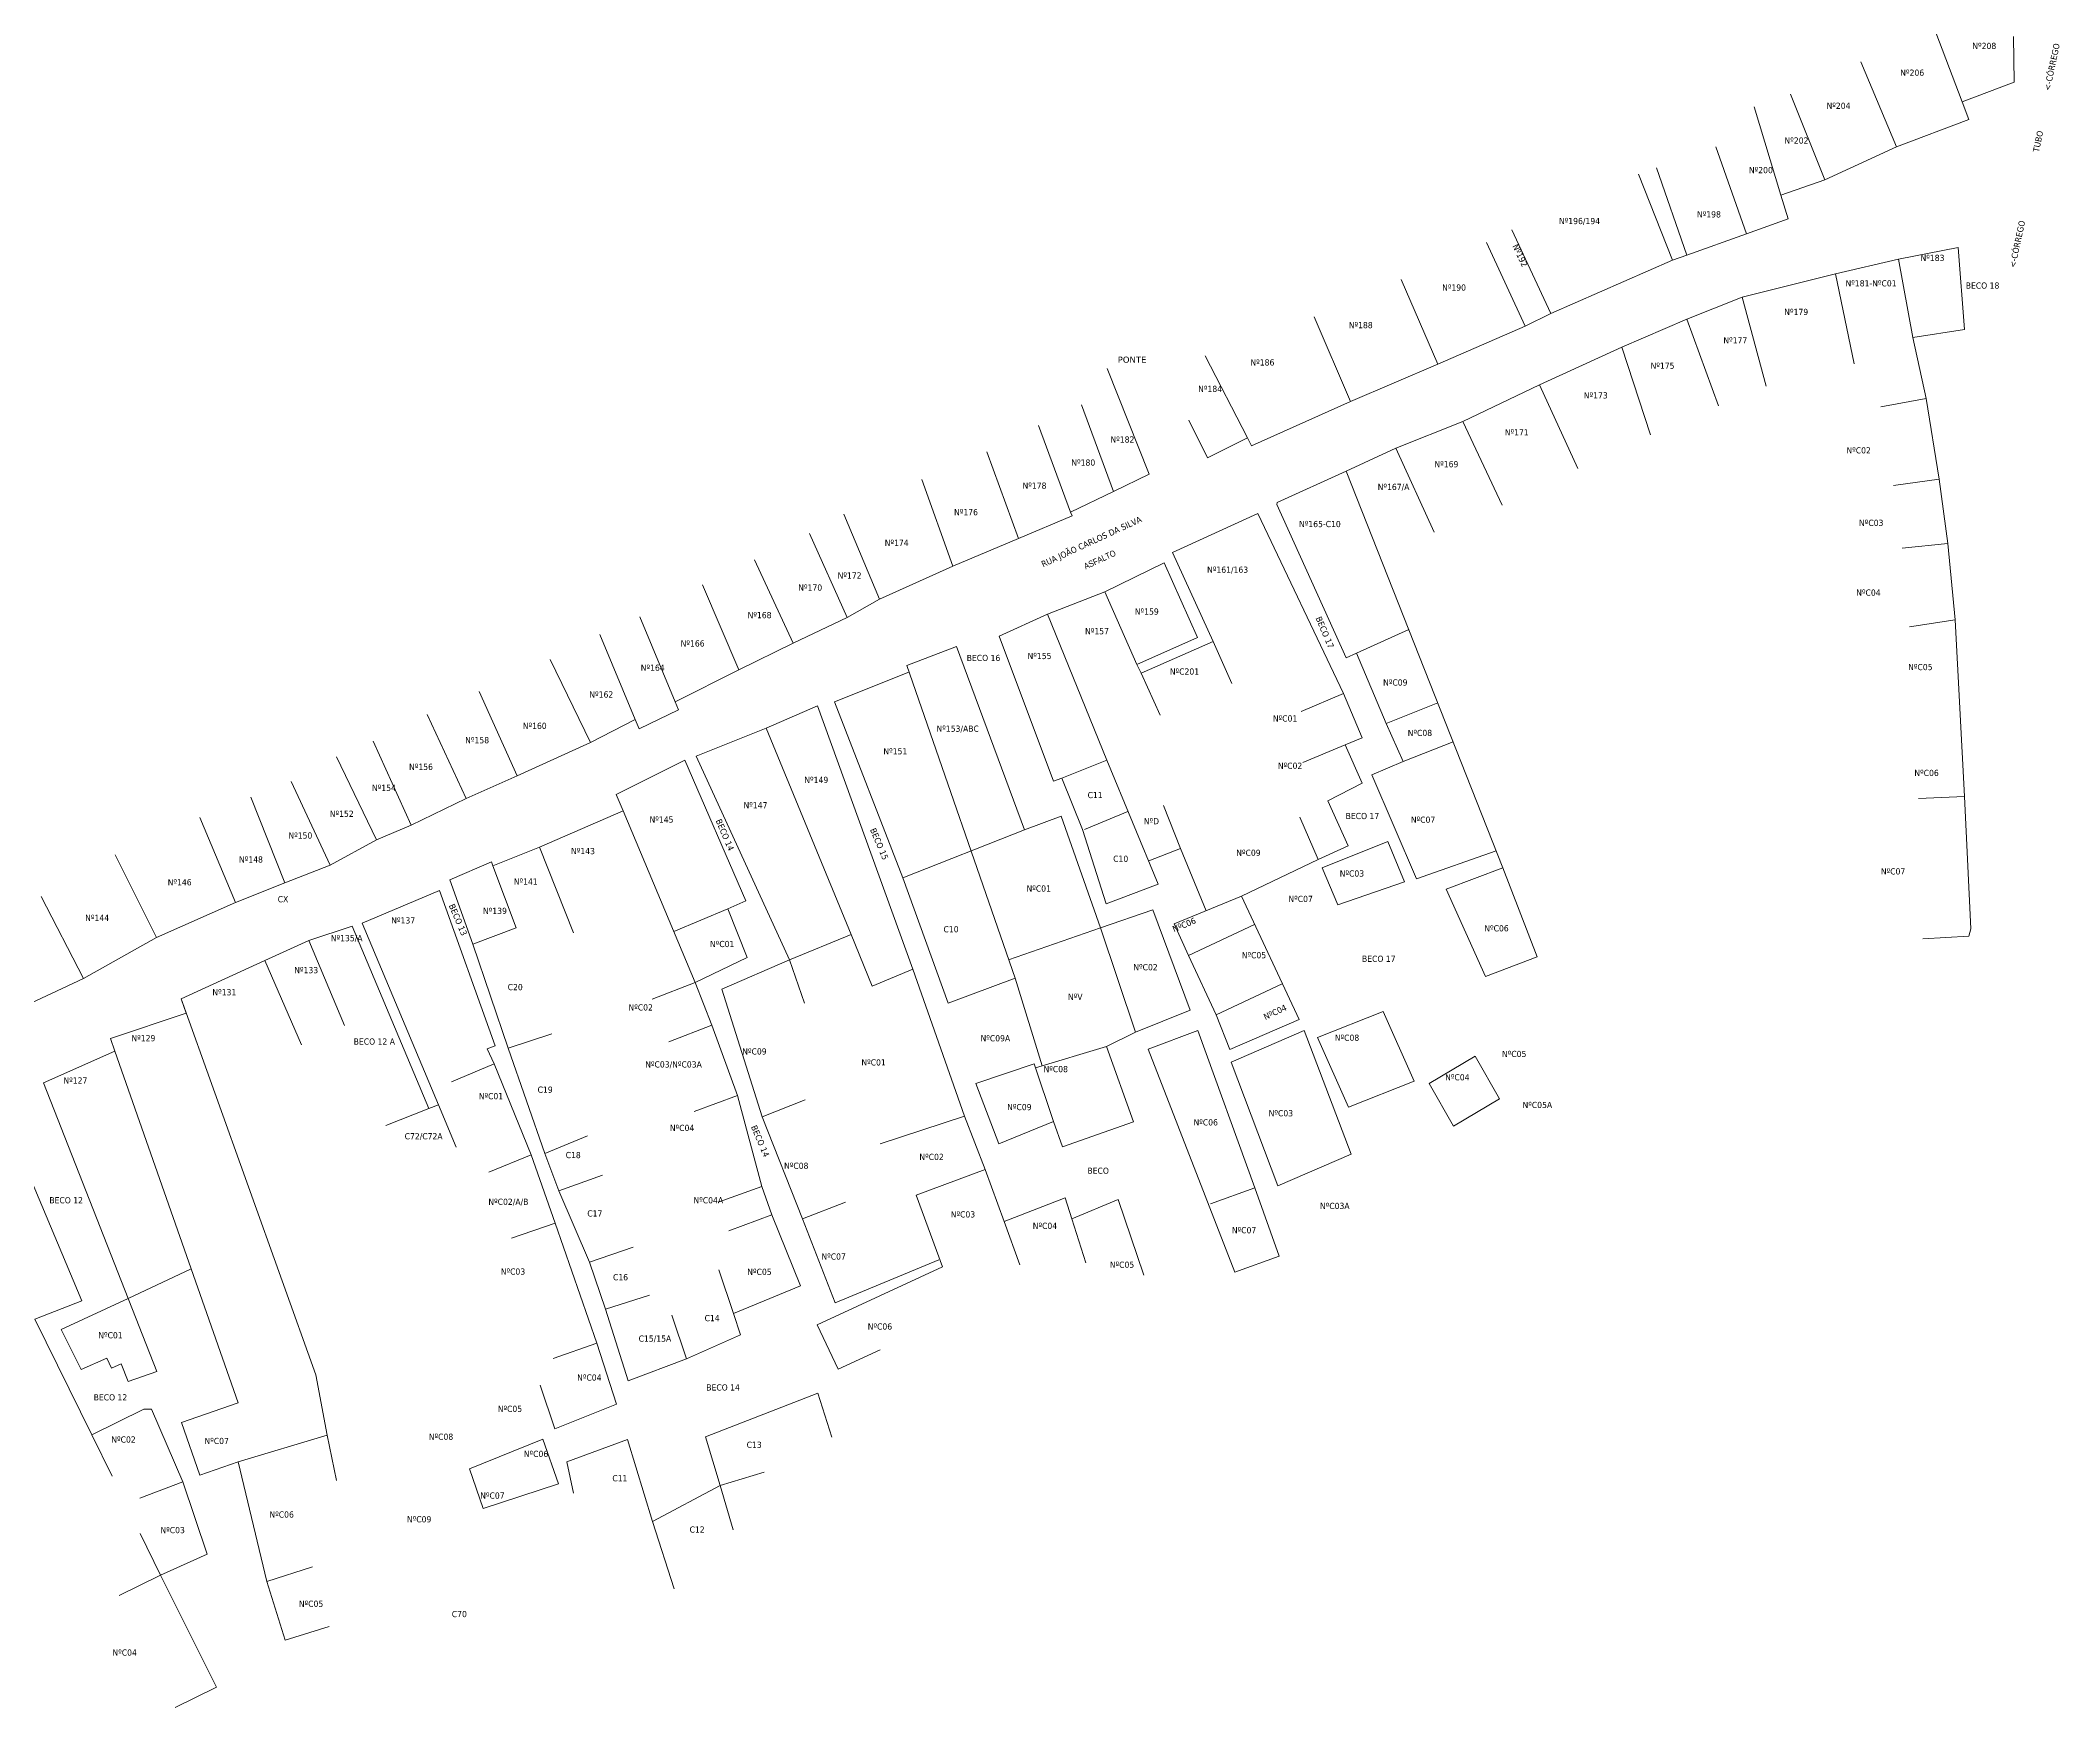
# Model space of a CAD drawing. Header units: metres. Extents: x 359101 to 360669, y 7352318 to 7353133.
# Drawn here: x 359591.8 to 359745, y 7352734.9 to 7352861.4 of the extents above; entities that cross this region are included whole.
import ezdxf
from ezdxf.enums import TextEntityAlignment as Align

# ---------------------------------------------------------------- set-up
doc = ezdxf.new("R2010")
doc.units = ezdxf.units.M
doc.header["$LTSCALE"] = 2.5
doc.layers.add('AVT-LT-CAD-ETIQUETA NUMERO DE CASA', color=252, linetype='Continuous', lineweight=0, true_color=0x858585)
doc.layers.add('AVT-LT-URB-DIVISA TERRENO OU AL PREDIAL', color=251, linetype='Continuous', lineweight=13, true_color=0x5c5c5c)
doc.styles.add('1_0250 R080', font='verdana.ttf', dxfattribs={"width": 0.8, "height": 0.5})
doc.styles.add('1_0250 R140', font='stylu.ttf', dxfattribs={"width": 0.8, "height": 0.875})
doc.styles.add('1_0250 R200', font='verdana.ttf', dxfattribs={"width": 0.4, "height": 0.4})
doc.styles.get("Standard").update_dxf_attribs({"font": 'arial.ttf'})

msp = doc.modelspace()

# ---------------------------------------------------------------- linework, layer by layer
at = {"layer": 'AVT-LT-URB-DIVISA TERRENO OU AL PREDIAL', "flags": 128}
for points in [[(359737.64, 7352856.7), (359735.16, 7352863.24)], [(359741.59, 7352858.19), (359741.53, 7352861.66)], [(359732.66, 7352853.3), (359729.95, 7352859.75)], [(359741.59, 7352858.19), (359737.64, 7352856.7), (359738.14, 7352855.38), (359732.66, 7352853.3), (359727.22, 7352850.79), (359723.89, 7352849.63), (359724.44, 7352847.83), (359721.29, 7352846.69), (359716.75, 7352845.08), (359715.66, 7352844.7), (359706.44, 7352840.65), (359704.49, 7352839.68), (359697.86, 7352836.8), (359691.23, 7352833.97), (359683.73, 7352830.6), (359683.41, 7352831.22), (359680.39, 7352829.71), (359678.96, 7352832.57)], [(359727.22, 7352850.79), (359724.61, 7352857.28)], [(359723.89, 7352849.63), (359721.86, 7352856.33)], [(359721.29, 7352846.69), (359718.96, 7352853.29)], [(359715.66, 7352844.7), (359713.09, 7352851.22)], [(359716.75, 7352845.08), (359714.44, 7352851.69)], [(359706.44, 7352840.65), (359703.48, 7352846.99)], [(359704.49, 7352839.68), (359701.54, 7352846.03)], [(359733.9, 7352838.83), (359737.83, 7352839.43), (359737.34, 7352845.66), (359732.8, 7352844.78)], [(359732.8, 7352844.78), (359728.03, 7352843.67), (359720.95, 7352841.9), (359716.76, 7352840.22), (359711.82, 7352838.09), (359705.58, 7352835.24), (359699.75, 7352832.45), (359694.67, 7352830.43), (359690.9, 7352828.7), (359685.67, 7352826.32), (359685.65, 7352826.15), (359690.9, 7352814.54), (359691.68, 7352814.89), (359693.93, 7352809.56), (359695.23, 7352806.66), (359692.84, 7352805.66), (359696.25, 7352797.76), (359702.29, 7352799.89)], [(359728.03, 7352843.67), (359729.44, 7352836.82)], [(359738.14, 7352793.41), (359738.29, 7352793.97), (359737.81, 7352804.02), (359737.11, 7352817.41), (359736.56, 7352823.19), (359735.9, 7352828.08), (359734.9, 7352834.21), (359733.9, 7352838.83), (359732.8, 7352844.78)], [(359697.86, 7352836.8), (359695.09, 7352843.23)], [(359720.95, 7352841.9), (359722.76, 7352835.14)], [(359691.23, 7352833.97), (359688.48, 7352840.4)], [(359716.76, 7352840.22), (359719.15, 7352833.65)], [(359683.41, 7352831.22), (359680.2, 7352837.44)], [(359711.82, 7352838.09), (359714, 7352831.44)], [(359672.76, 7352836.47), (359675.97, 7352828.47), (359673.25, 7352827.14), (359670, 7352825.59), (359670.11, 7352825.29), (359666.04, 7352823.57), (359661.07, 7352821.48), (359655.5, 7352818.98), (359653.05, 7352817.58), (359648.96, 7352815.63), (359644.83, 7352813.63), (359639.99, 7352811.19), (359640.24, 7352810.58), (359637.26, 7352809.15), (359636.97, 7352809.84), (359633.56, 7352808.1), (359628.01, 7352805.59), (359624.14, 7352803.87), (359619.96, 7352801.84), (359617.34, 7352800.73), (359613.83, 7352798.81), (359610.38, 7352797.46), (359606.64, 7352795.97), (359600.64, 7352793.32), (359595.1, 7352790.21), (359589.86, 7352787.74)], [(359705.58, 7352835.24), (359708.49, 7352828.88)], [(359734.9, 7352834.21), (359731.46, 7352833.56)], [(359673.25, 7352827.14), (359670.82, 7352833.71)], [(359670, 7352825.59), (359667.56, 7352832.16)], [(359699.75, 7352832.45), (359702.73, 7352826.12)], [(359666.04, 7352823.57), (359663.64, 7352830.15)], [(359694.67, 7352830.43), (359697.57, 7352824.06)], [(359661.07, 7352821.48), (359658.7, 7352828.06)], [(359702.8, 7352798.59), (359690.9, 7352828.7)], [(359735.9, 7352828.08), (359732.43, 7352827.61)], [(359655.5, 7352818.98), (359652.79, 7352825.43)], [(359672.69, 7352795.87), (359670.9, 7352801.51), (359669.32, 7352805.41), (359668.69, 7352805.17), (359664.58, 7352816.18), (359668.24, 7352817.83), (359672.59, 7352819.54), (359677.09, 7352821.74), (359679.62, 7352816.07), (359675.03, 7352814.03), (359675.34, 7352813.36), (359680.81, 7352815.78), (359677.73, 7352822.53), (359684.19, 7352825.49), (359690.71, 7352811.82), (359692.11, 7352808.47), (359690.84, 7352807.94), (359692.13, 7352805.01), (359689.51, 7352803.69), (359691.06, 7352800.26), (359688.79, 7352799.22), (359682.96, 7352796.44)], [(359653.05, 7352817.58), (359650.19, 7352823.96)], [(359648.96, 7352815.63), (359646.01, 7352821.97)], [(359736.56, 7352823.19), (359733.08, 7352822.86)], [(359644.83, 7352813.63), (359642.06, 7352820.06)], [(359675.03, 7352814.03), (359672.59, 7352819.54)], [(359639.99, 7352811.19), (359637.31, 7352817.65)], [(359672.75, 7352806.76), (359668.24, 7352817.83)], [(359737.11, 7352817.41), (359733.65, 7352816.89)], [(359636.97, 7352809.84), (359634.29, 7352816.31)], [(359680.81, 7352815.78), (359682.23, 7352812.58)], [(359691.68, 7352814.89), (359695.65, 7352816.68)], [(359633.56, 7352808.1), (359630.52, 7352814.41)], [(359661.33, 7352815.39), (359657.56, 7352813.94)], [(359661.33, 7352815.39), (359666.49, 7352801.47), (359669.29, 7352802.52), (359672.26, 7352794.05), (359676.24, 7352795.41), (359679.08, 7352787.79), (359674.91, 7352786.13)], [(359652.09, 7352811.2), (359657.73, 7352813.45)], [(359657.56, 7352813.94), (359665.78, 7352790.23)], [(359675.34, 7352813.36), (359676.78, 7352810.17)], [(359628.01, 7352805.59), (359625.13, 7352811.97)], [(359665.78, 7352790.23), (359660.72, 7352788.32), (359657.27, 7352797.83), (359652.09, 7352811.2)], [(359690.71, 7352811.82), (359687.48, 7352810.47)], [(359624.14, 7352803.87), (359621.19, 7352810.22)], [(359654.95, 7352789.63), (359658.03, 7352790.9), (359650.8, 7352810.88), (359646.9, 7352809.19), (359641.6, 7352807.07)], [(359693.93, 7352809.56), (359697.85, 7352811.11)], [(359619.96, 7352801.84), (359617.07, 7352808.21)], [(359653.34, 7352793.55), (359646.9, 7352809.19)], [(359695.23, 7352806.66), (359699.02, 7352808.16)], [(359617.34, 7352800.73), (359614.29, 7352807.03)], [(359640.72, 7352806.76), (359645.36, 7352796.1), (359643.99, 7352795.5), (359645.47, 7352791.8), (359641.51, 7352789.91), (359642.77, 7352786.66), (359644.73, 7352781.32), (359646.56, 7352774.43), (359647.34, 7352772.27), (359649.51, 7352766.88), (359644.42, 7352764.79), (359644.95, 7352763.17), (359640.85, 7352761.34), (359636.42, 7352759.67), (359634.7, 7352765.12), (359633.49, 7352768.69), (359631.18, 7352774.09), (359630.11, 7352776.93), (359627.32, 7352784.93), (359624.64, 7352792.8), (359622.89, 7352797.68), (359626.06, 7352799.05), (359626.16, 7352798.75), (359629.7, 7352800.17), (359636.06, 7352802.91), (359635.51, 7352804.17), (359640.72, 7352806.76)], [(359660, 7352768.87), (359652.14, 7352765.6), (359649.66, 7352771.98), (359646.6, 7352779.71), (359643.53, 7352789.39), (359648.66, 7352791.62), (359641.6, 7352807.07)], [(359669.32, 7352805.41), (359672.75, 7352806.76)], [(359676.64, 7352797.36), (359672.75, 7352806.76)], [(359690.84, 7352807.94), (359687.62, 7352806.59)], [(359613.83, 7352798.81), (359610.87, 7352805.15)], [(359610.38, 7352797.46), (359607.79, 7352803.96)], [(359737.81, 7352804.02), (359734.32, 7352803.85)], [(359606.64, 7352795.97), (359603.93, 7352802.42)], [(359636.06, 7352802.91), (359641.51, 7352789.91)], [(359671.05, 7352801.51), (359674.35, 7352802.88)], [(359678.34, 7352800.07), (359677.05, 7352803.33)], [(359688.79, 7352799.22), (359687.39, 7352802.43)], [(359657.27, 7352797.83), (359666.49, 7352801.47)], [(359695.33, 7352797.54), (359694.06, 7352800.6), (359689.09, 7352798.59)], [(359600.64, 7352793.32), (359597.51, 7352799.58)], [(359629.7, 7352800.17), (359632.28, 7352793.66)], [(359675.92, 7352799.12), (359678.34, 7352800.07), (359680.27, 7352795.34)], [(359626.16, 7352798.75), (359627.92, 7352794.05)], [(359672.69, 7352795.87), (359676.64, 7352797.36)], [(359689.09, 7352798.59), (359690.28, 7352795.78), (359695.33, 7352797.54)], [(359595.1, 7352790.21), (359591.89, 7352796.43)], [(359622.03, 7352780.63), (359616.25, 7352794.41), (359622.11, 7352796.88), (359626.35, 7352785.1), (359625.74, 7352784.86), (359626.26, 7352783.73), (359629.08, 7352776.83), (359630.88, 7352771.64), (359634.05, 7352762.54), (359635.55, 7352757.91), (359630.87, 7352756.03)], [(359643.99, 7352795.5), (359639.89, 7352793.77)], [(359678.94, 7352791.96), (359683.96, 7352794.31)], [(359598.49, 7352765.94), (359593.41, 7352763.57), (359594.93, 7352760.55), (359596.87, 7352761.4), (359597.23, 7352760.65), (359597.97, 7352760.96), (359598.49, 7352759.64), (359600.66, 7352760.4), (359592.08, 7352782.29), (359597.48, 7352784.68), (359597.15, 7352785.64), (359602.9, 7352787.58), (359602.52, 7352788.65), (359608.85, 7352791.58), (359612.2, 7352793.09), (359615.5, 7352794.17), (359621.3, 7352780.34), (359622.03, 7352780.63)], [(359612.2, 7352793.09), (359614.91, 7352786.64)], [(359624.64, 7352792.8), (359627.92, 7352794.05)], [(359648.66, 7352791.62), (359653.34, 7352793.55)], [(359654.95, 7352789.63), (359653.34, 7352793.55)], [(359672.26, 7352794.05), (359665.29, 7352791.63)], [(359674.91, 7352786.13), (359672.26, 7352794.05)], [(359738.14, 7352793.41), (359734.65, 7352793.2)], [(359608.85, 7352791.58), (359611.65, 7352785.16)], [(359648.66, 7352791.62), (359649.81, 7352788.32)], [(359641.51, 7352789.91), (359638.25, 7352788.64)], [(359658.03, 7352790.9), (359661.95, 7352779.76)], [(359667.83, 7352783.57), (359665.78, 7352790.23)], [(359681.03, 7352787.45), (359686.06, 7352789.81)], [(359612.73, 7352760.14), (359602.52, 7352788.65)], [(359642.77, 7352786.66), (359639.51, 7352785.39)], [(359627.32, 7352784.93), (359630.65, 7352786)], [(359674.91, 7352786.13), (359672.72, 7352785.05)], [(359606.84, 7352758.02), (359597.48, 7352784.68)], [(359626.26, 7352783.73), (359623.03, 7352782.37)], [(359667.24, 7352783.74), (359662.8, 7352782.23), (359664.55, 7352777.67), (359668.7, 7352779.36), (359669.39, 7352777.44), (359674.78, 7352779.33), (359672.72, 7352785.05), (359667.34, 7352783.43)], [(359668.7, 7352779.36), (359667.24, 7352783.74)], [(359588.67, 7352780.7), (359594.99, 7352765.76), (359591.4, 7352764.36)], [(359623.38, 7352777.4), (359622.03, 7352780.63)], [(359644.73, 7352781.32), (359641.44, 7352780.12)], [(359646.6, 7352779.71), (359649.86, 7352781)], [(359621.3, 7352780.34), (359618.04, 7352779.06)], [(359655.56, 7352777.65), (359661.95, 7352779.76), (359663.52, 7352775.71)], [(359630.11, 7352776.93), (359633.34, 7352778.26)], [(359629.08, 7352776.83), (359625.85, 7352775.5)], [(359631.18, 7352774.09), (359634.47, 7352775.29)], [(359646.56, 7352774.43), (359643.27, 7352773.23)], [(359675.56, 7352767.71), (359673.6, 7352773.43), (359670.09, 7352771.97), (359669.58, 7352773.57), (359664.95, 7352771.77), (359663.52, 7352775.71), (359658.27, 7352773.76), (359660.28, 7352768.32)], [(359649.66, 7352771.98), (359652.93, 7352773.24)], [(359683.98, 7352774.33), (359680.61, 7352773.12)], [(359630.88, 7352771.64), (359627.58, 7352770.5)], [(359647.34, 7352772.27), (359644.06, 7352771.07)], [(359664.95, 7352771.77), (359666.15, 7352768.48)], [(359670.09, 7352771.97), (359671.15, 7352768.63)], [(359633.49, 7352768.69), (359636.8, 7352769.82)], [(359660.28, 7352768.32), (359650.76, 7352763.93), (359652.36, 7352760.57), (359655.54, 7352762.04)], [(359598.49, 7352765.94), (359603.28, 7352768.17)], [(359644.42, 7352764.79), (359643.32, 7352768.11)], [(359634.7, 7352765.12), (359638.04, 7352766.17)], [(359605.19, 7352736.45), (359600.95, 7352744.95), (359604.49, 7352746.54), (359602.63, 7352752.03), (359600.26, 7352757.52), (359599.69, 7352757.52), (359595.74, 7352755.59), (359591.4, 7352764.36)], [(359640.85, 7352761.34), (359639.75, 7352764.66)], [(359634.05, 7352762.54), (359630.75, 7352761.38)], [(359613.58, 7352755.56), (359612.73, 7352760.14)], [(359630.87, 7352756.03), (359629.75, 7352759.35)], [(359606.84, 7352753.53), (359603.94, 7352752.52), (359602.55, 7352756.52), (359606.84, 7352758.02)], [(359638.28, 7352749.02), (359643.4, 7352751.75), (359642.3, 7352755.43), (359650.82, 7352758.75), (359651.89, 7352755.42)], [(359597.28, 7352752.45), (359595.74, 7352755.59)], [(359606.84, 7352753.53), (359613.58, 7352755.56)], [(359613.58, 7352755.56), (359614.29, 7352752.13)], [(359624.4, 7352753), (359629.95, 7352755.25), (359631.15, 7352751.87)], [(359632.27, 7352751.16), (359631.77, 7352753.54), (359636.37, 7352755.24), (359638.28, 7352749.02), (359639.92, 7352743.91)], [(359613.74, 7352741.04), (359610.4, 7352740), (359609.02, 7352744.45), (359606.84, 7352753.53)], [(359624.4, 7352753), (359625.44, 7352750), (359631.15, 7352751.87)], [(359602.63, 7352752.03), (359599.37, 7352750.77)], [(359643.4, 7352751.75), (359646.75, 7352752.75)], [(359643.4, 7352751.75), (359644.4, 7352748.39)], [(359600.95, 7352744.95), (359599.41, 7352748.09)], [(359609.02, 7352744.45), (359612.47, 7352745.56)], [(359600.95, 7352744.95), (359597.82, 7352743.39)], [(359605.19, 7352736.45), (359602.06, 7352734.89)]]:
    msp.add_lwpolyline(points, dxfattribs=at)
for points in [[(359702.8, 7352798.59), (359698.48, 7352796.97), (359701.47, 7352790.36), (359705.4, 7352791.84)], [(359682.09, 7352784.82), (359681.03, 7352787.45), (359678.94, 7352791.96), (359677.86, 7352794.36), (359682.96, 7352796.44), (359687.34, 7352787.09)], [(359693.72, 7352787.71), (359688.72, 7352785.72), (359691.07, 7352780.43), (359696.07, 7352782.42)], [(359675.87, 7352784.85), (359675.87, 7352784.85), (359675.87, 7352784.85), (359679.65, 7352786.25), (359683.98, 7352774.33), (359685.81, 7352769.13), (359682.47, 7352767.93)], [(359682.17, 7352783.85), (359687.73, 7352786.25), (359691.29, 7352776.87), (359685.73, 7352774.47)], [(359697.19, 7352782.23), (359700.69, 7352784.3), (359702.55, 7352781.07), (359699.05, 7352779.01)]]:
    msp.add_lwpolyline(points, close=True, dxfattribs=at)

# ---------------------------------------------------------------- texts
at = {"layer": 'AVT-LT-CAD-ETIQUETA NUMERO DE CASA', "color": 8, "width": 0.9}
for s, style, p in [('Nº208', '1_0250 R200', (359739.32, 7352860.95)), ('Nº206', '1_0250 R200', (359733.85, 7352858.92)), ('Nº204', '1_0250 R200', (359728.26, 7352856.41)), ('Nº202', '1_0250 R200', (359725.07, 7352853.77)), ('Nº200', '1_0250 R200', (359722.37, 7352851.53, 992.87)), ('Nº198', '1_0250 R200', (359718.43, 7352848.17)), ('Nº196/194', '1_0250 R200', (359708.61, 7352847.64)), ('Nº183', '1_0250 R200', (359735.39, 7352844.87)), ('Nº190', '1_0250 R200', (359699.09, 7352842.62)), ('Nº181-NºC01', '1_0250 R200', (359730.73, 7352842.94)), ('BECO 18', '1_0250 R200', (359739.19, 7352842.77)), ('Nº179', '1_0250 R200', (359725.05, 7352840.77)), ('Nº188', '1_0250 R200', (359692.01, 7352839.77)), ('Nº177', '1_0250 R200', (359720.43, 7352838.62)), ('Nº186', '1_0250 R200', (359684.55, 7352836.94)), ('Nº175', '1_0250 R200', (359714.91, 7352836.69)), ('Nº184', '1_0250 R200', (359680.58, 7352834.93)), ('Nº173', '1_0250 R200', (359709.84, 7352834.44)), ('Nº182', '1_0250 R200', (359673.93, 7352831.09)), ('Nº171', '1_0250 R200', (359703.85, 7352831.64)), ('Nº180', '1_0250 R200', (359670.96, 7352829.34)), ('NºC02', '1_0250 R200', (359729.79, 7352830.27)), ('Nº169', '1_0250 R200', (359698.51, 7352829.22)), ('Nº178', '1_0250 R200', (359667.26, 7352827.59)), ('Nº167/A', '1_0250 R200', (359694.5, 7352827.47)), ('Nº176', '1_0250 R200', (359662.06, 7352825.58)), ('NºC03', '1_0250 R200', (359730.74, 7352824.77)), ('Nº174', '1_0250 R200', (359656.8, 7352823.26)), ('Nº165-C10', '1_0250 R200', (359688.91, 7352824.68)), ('Nº172', '1_0250 R200', (359653.23, 7352820.78)), ('Nº161/163', '1_0250 R200', (359681.91, 7352821.19)), ('Nº170', '1_0250 R200', (359650.24, 7352819.86)), ('NºC04', '1_0250 R200', (359730.53, 7352819.48)), ('Nº168', '1_0250 R200', (359646.4, 7352817.77)), ('Nº159', '1_0250 R200', (359675.78, 7352818.04)), ('Nº166', '1_0250 R200', (359641.32, 7352815.62, -992.87)), ('Nº157', '1_0250 R200', (359672, 7352816.55)), ('BECO 16', '1_0250 R080', (359663.39, 7352814.52)), ('Nº155', '1_0250 R200', (359667.64, 7352814.67)), ('Nº164', '1_0250 R200', (359638.29, 7352813.78)), ('NºC201', '1_0250 R200', (359678.64, 7352813.49)), ('NºC09', '1_0250 R200', (359694.63, 7352812.66)), ('NºC05', '1_0250 R200', (359734.47, 7352813.83)), ('Nº162', '1_0250 R200', (359634.39, 7352811.75)), ('Nº160', '1_0250 R200', (359629.34, 7352809.37)), ('NºC01', '1_0250 R200', (359686.27, 7352809.93)), ('Nº158', '1_0250 R200', (359624.97, 7352808.28)), ('Nº153/ABC', '1_0250 R200', (359661.43, 7352809.13)), ('NºC08', '1_0250 R200', (359696.5, 7352808.83)), ('Nº151', '1_0250 R200', (359656.7, 7352807.44)), ('NºC02', '1_0250 R200', (359686.65, 7352806.34)), ('Nº156', '1_0250 R200', (359620.71, 7352806.26)), ('Nº149', '1_0250 R200', (359650.7, 7352805.27)), ('NºC06', '1_0250 R200', (359734.94, 7352805.8)), ('Nº154', '1_0250 R200', (359617.9, 7352804.67)), ('Nº147', '1_0250 R200', (359646.09, 7352803.35)), ('C11', '1_0250 R200', (359671.86, 7352804.12)), ('Nº152', '1_0250 R200', (359614.7, 7352802.7)), ('Nº145', '1_0250 R200', (359638.96, 7352802.26)), ('NºD', '1_0250 R200', (359676.13, 7352802.14)), ('BECO 17', '1_0250 R080', (359692.14, 7352802.53)), ('NºC07', '1_0250 R200', (359696.74, 7352802.25)), ('Nº150', '1_0250 R200', (359611.56, 7352801.05)), ('Nº148', '1_0250 R200', (359607.81, 7352799.23)), ('Nº143', '1_0250 R200', (359633, 7352799.87, -992.87)), ('C10', '1_0250 R200', (359673.8, 7352799.29)), ('NºC09', '1_0250 R200', (359683.49, 7352799.74)), ('Nº146', '1_0250 R200', (359602.4, 7352797.5)), ('Nº141', '1_0250 R200', (359628.66, 7352797.56)), ('NºC03', '1_0250 R200', (359691.34, 7352798.17)), ('NºC07', '1_0250 R200', (359732.4, 7352798.33, -992.87)), ('CX', '1_0250 R080', (359610.24, 7352796.22)), ('NºC01', '1_0250 R200', (359667.58, 7352797.03)), ('NºC07', '1_0250 R200', (359687.45, 7352796.24)), ('Nº144', '1_0250 R200', (359596.14, 7352794.81, 2.17)), ('Nº137', '1_0250 R200', (359619.36, 7352794.61, -992.87)), ('Nº139', '1_0250 R200', (359626.32, 7352795.33)), ('Nº135/A', '1_0250 R200', (359615.07, 7352793.24)), ('NºC01', '1_0250 R200', (359643.56, 7352792.82)), ('C10', '1_0250 R200', (359660.93, 7352793.94)), ('NºC06', '1_0250 R200', (359702.31, 7352794.01)), ('NºC02', '1_0250 R200', (359675.68, 7352791.06)), ('NºC05', '1_0250 R200', (359683.91, 7352791.97)), ('BECO 17', '1_0250 R080', (359693.38, 7352791.7)), ('Nº133', '1_0250 R200', (359612, 7352790.84)), ('C20', '1_0250 R200', (359627.86, 7352789.55)), ('Nº131', '1_0250 R200', (359605.79, 7352789.16)), ('NºC02', '1_0250 R200', (359637.38, 7352788.01, -992.87)), ('NºV', '1_0250 R200', (359670.35, 7352788.82)), ('Nº129', '1_0250 R200', (359599.65, 7352785.68)), ('BECO 12 A', '1_0250 R080', (359617.17, 7352785.42)), ('NºC09A', '1_0250 R200', (359664.29, 7352785.67)), ('NºC08', '1_0250 R200', (359690.97, 7352785.71)), ('NºC03/NºC03A', '1_0250 R200', (359639.87, 7352783.66)), ('NºC09', '1_0250 R200', (359646.01, 7352784.67)), ('NºC01', '1_0250 R200', (359655.05, 7352783.84)), ('NºC08', '1_0250 R200', (359668.87, 7352783.33)), ('NºC05', '1_0250 R200', (359703.65, 7352784.48)), ('Nº127', '1_0250 R200', (359594.49, 7352782.47)), ('NºC04', '1_0250 R200', (359699.34, 7352782.71)), ('NºC01', '1_0250 R200', (359626.02, 7352781.28)), ('C19', '1_0250 R200', (359630.13, 7352781.77)), ('NºC09', '1_0250 R200', (359666.11, 7352780.45)), ('NºC05A', '1_0250 R200', (359705.41, 7352780.61)), ('NºC04', '1_0250 R200', (359640.52, 7352778.87)), ('NºC06', '1_0250 R200', (359680.25, 7352779.29)), ('NºC03', '1_0250 R200', (359685.95, 7352779.98)), ('C72/C72A', '1_0250 R200', (359620.91, 7352778.21)), ('C18', '1_0250 R200', (359632.26, 7352776.81)), ('NºC08', '1_0250 R200', (359649.18, 7352776)), ('NºC02', '1_0250 R200', (359659.45, 7352776.67)), ('BECO', '1_0250 R080', (359672.09, 7352775.62)), ('BECO 12', '1_0250 R080', (359593.79, 7352773.38)), ('NºC02/A/B', '1_0250 R200', (359627.34, 7352773.24)), ('NºC04A', '1_0250 R200', (359642.51, 7352773.38)), ('NºC03A', '1_0250 R200', (359690.04, 7352772.95)), ('C17', '1_0250 R200', (359633.9, 7352772.38)), ('NºC03', '1_0250 R200', (359661.83, 7352772.31)), ('NºC04', '1_0250 R200', (359668.05, 7352771.44)), ('NºC07', '1_0250 R200', (359683.16, 7352771.11)), ('NºC07', '1_0250 R200', (359652.02, 7352769.11)), ('NºC05', '1_0250 R200', (359673.9, 7352768.49)), ('NºC03', '1_0250 R200', (359627.69, 7352767.97)), ('C16', '1_0250 R200', (359635.85, 7352767.54)), ('NºC05', '1_0250 R200', (359646.39, 7352767.95)), ('C14', '1_0250 R200', (359642.8, 7352764.44)), ('NºC06', '1_0250 R200', (359655.53, 7352763.8)), ('NºC01', '1_0250 R200', (359597.15, 7352763.14)), ('C15/15A', '1_0250 R200', (359638.46, 7352762.86)), ('NºC04', '1_0250 R200', (359633.48, 7352759.93)), ('BECO 14', '1_0250 R080', (359643.63, 7352759.18)), ('BECO 12', '1_0250 R080', (359597.15, 7352758.43)), ('NºC05', '1_0250 R200', (359627.46, 7352757.56)), ('NºC02', '1_0250 R200', (359598.14, 7352755.23)), ('NºC07', '1_0250 R200', (359605.21, 7352755.12)), ('NºC08', '1_0250 R200', (359622.23, 7352755.44)), ('C13', '1_0250 R200', (359645.99, 7352754.83)), ('NºC06', '1_0250 R200', (359629.44, 7352754.14)), ('C11', '1_0250 R200', (359635.8, 7352752.29)), ('NºC07', '1_0250 R200', (359626.13, 7352750.98)), ('NºC03', '1_0250 R200', (359601.87, 7352748.36)), ('NºC06', '1_0250 R200', (359610.14, 7352749.54)), ('NºC09', '1_0250 R200', (359620.57, 7352749.18)), ('C12', '1_0250 R200', (359641.66, 7352748.4)), ('NºC05', '1_0250 R200', (359612.37, 7352742.77)), ('C70', '1_0250 R200', (359623.62, 7352741.99)), ('NºC04', '1_0250 R200', (359598.23, 7352739.07))]:
    msp.add_text(s, height=0.47, dxfattribs=dict(at, style=style)).set_placement(p, align=Align.MIDDLE)
for s, rotation, style, p in [('<-CÓRREGO', 78, '1_0250 R080', (359744.39, 7352859.37)), ('TUBO', 78, '1_0250 R080', (359743.4, 7352853.71)), ('<-CÓRREGO', 78, '1_0250 R080', (359741.76, 7352845.93)), ('Nº192', 295.0194, '1_0250 R200', (359704.1, 7352845.05)), ('RUA JOÃO CARLOS DA SILVA', 24.7677, '1_0250 R200', (359671.58, 7352823.34)), ('ASFALTO', 24.7677, '1_0250 R140', (359672.21, 7352821.98)), ('BECO 17', 293, '1_0250 R080', (359689.29, 7352816.46)), ('BECO 14', 293, '1_0250 R080', (359643.77, 7352801.1)), ('BECO 15', 293, '1_0250 R080', (359655.48, 7352800.41)), ('BECO 13', 293, '1_0250 R080', (359623.52, 7352794.66)), ('NºC06', 22.211, '1_0250 R200', (359678.61, 7352794.28)), ('NºC04', 25.0946, '1_0250 R200', (359685.51, 7352787.65)), ('BECO 14', 293, '1_0250 R080', (359646.45, 7352777.87))]:
    msp.add_text(s, height=0.47, rotation=rotation, dxfattribs=dict(at, style=style)).set_placement(p, align=Align.MIDDLE)
at = {"layer": 'AVT-LT-CAD-ETIQUETA NUMERO DE CASA', "insert": (359673.57, 7352837.38, -992.87), "char_height": 0.47, "width": 5.0084, "attachment_point": 1}
msp.add_mtext('{\\fVerdana|b0|i0|c0|p34;PONTE}', dxfattribs=at)

doc.saveas('drawing.dxf')
